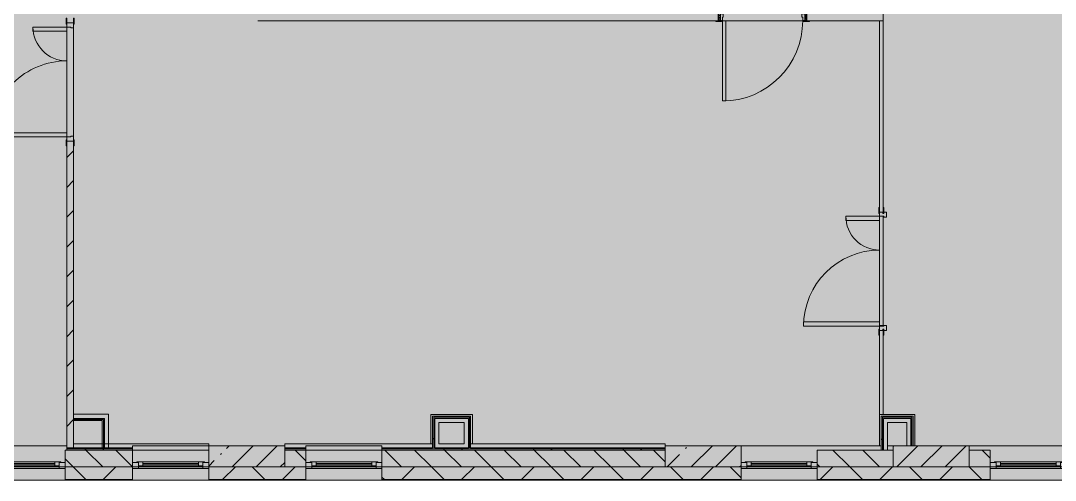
# Model space of a CAD drawing. Header units: millimetres. Extents: x 81037 to 284518, y -8553 to 29000.
# Drawn here: x 248913 to 261157, y -258 to 5180 of the extents above; entities that cross this region are included whole.
import ezdxf

# ---------------------------------------------------------------- set-up
doc = ezdxf.new("R2010")
doc.units = ezdxf.units.MM
doc.layers.add('A-DETL-GENF-6', color=7, linetype='Continuous', lineweight=9, true_color=0xc0c0c0, transparency=0.4)
for name, color, linetype, lineweight, true_color in [('A-DOOR-3', 7, 'Continuous', 5, 0xb7b7b7), ('A-DOOR-4', 7, 'Continuous', 5, 0xe2e2e2), ('A-DOOR-5', 7, 'Continuous', 5, 0xaaaaaa), ('A-DOOR-FRAM-3', 7, 'Continuous', 5, 0xe2e2e2), ('A-DOOR-FRAM-4', 7, 'Continuous', 5, 0xb7b7b7), ('A-DOOR-FRAM-5', 7, 'Continuous', 5, 0xaaaaaa), ('A-FLOR-3', 7, 'Continuous', 5, 0xb7b7b7), ('A-GLAZ-1', 7, 'Continuous', 5, 0x737373), ('A-WALL-5', 7, 'Continuous', 5, 0x737373), ('A-WALL-6', 7, 'Continuous', 9, 0x737373), ('I-WALL-4', 7, 'Continuous', 5, 0xe7e7e7), ('I-WALL-5', 7, 'Continuous', 9, 0xe7e7e7), ('I-WALL-7', 7, 'Continuous', 5, 0x737373), ('S-COLS-2', 7, 'Continuous', 5, 0x737373)]:
    doc.layers.add(name, color=color, linetype=linetype, lineweight=lineweight, true_color=true_color)
for name, color, linetype, lineweight in [('A-WALL-4', 7, 'Continuous', 5), ('I-WALL-6', 7, 'Continuous', 5), ('S-COLS-1', 7, 'Continuous', 5)]:
    doc.layers.add(name, color=color, linetype=linetype, lineweight=lineweight)
pattern_1 = [(45, (157507.65, 0), (-530.33, 530.33), []), (135, (157507.65, 0), (-530.33, -530.33), [])]

# ---------------------------------------------------------------- blocks, each defined once
blk = doc.blocks.new('120_Окно_СКБ_1Ст - 120_Окно_СКБ_1Ст 900х2500_h_ с форточкой-V101-2_1_3_птичка')
at = {"layer": 'A-GLAZ-1'}
for p, q in [((-450, -127), (-450, -57)), ((-450, -57), (-380, -57)), ((450, -57), (-450, -57)), ((-380, -57), (-380, -127)), ((380, -87), (-380, -87)), ((-380, -87), (-380, -127)), ((-330, -137), (-330, -87)), ((-330, -107), (330, -107)), ((330, -117), (-330, -117)), ((330, -137), (330, -87)), ((380, -127), (380, -57)), ((380, -57), (450, -57)), ((380, -127), (380, -87)), ((450, -57), (450, -127)), ((-380, -127), (-450, -127)), ((-450, -127), (-400, -127)), ((-380, -127), (-400, -127)), ((-400, -127), (-400, -137)), ((-400, -137), (400, -137)), ((400, -137), (-400, -137)), ((450, -127), (380, -127)), ((400, -127), (380, -127)), ((400, -127), (450, -127)), ((400, -137), (400, -127))]:
    blk.add_line(p, q, dxfattribs=at)
blk = doc.blocks.new('120_Окно_СКБ_1Ст - 120_Окно_СКБ_1Ст 900х2500_h_ с форточкой-22876038-2_1_3_птичка')
at = {"layer": 'A-GLAZ-1'}
for p, q in [((-450, -127), (-450, -57)), ((-450, -57), (-380, -57)), ((450, -57), (-450, -57)), ((-380, -57), (-380, -127)), ((380, -87), (-380, -87)), ((-380, -87), (-380, -127)), ((-330, -137), (-330, -87)), ((-330, -107), (330, -107)), ((330, -117), (-330, -117)), ((330, -137), (330, -87)), ((380, -127), (380, -57)), ((380, -57), (450, -57)), ((380, -127), (380, -87)), ((450, -57), (450, -127)), ((-380, -127), (-450, -127)), ((-450, -127), (-400, -127)), ((-380, -127), (-400, -127)), ((-400, -127), (-400, -137)), ((-400, -137), (400, -137)), ((400, -137), (-400, -137)), ((450, -127), (380, -127)), ((400, -127), (380, -127)), ((400, -127), (450, -127)), ((400, -137), (400, -127))]:
    blk.add_line(p, q, dxfattribs=at)
blk = doc.blocks.new('BSC_Колонна _Прямоугольная - 250х900-23282983-2_1_3_птичка')
at = {"layer": 'S-COLS-1'}
h = blk.add_hatch(dxfattribs=at)
h.set_pattern_fill('FP_109', color=256, style=0, pattern_type=2)
h.set_pattern_definition([(45, (-99480, -25), (-285.1231, 285.1231), []), (45, (-99194.88, -25), (-285.1231, 285.1231), [504.031, -100.806, 16.764, -84.042])])
h.paths.add_polyline_path([(450, -125), (450, 125), (-450, 125), (-450, -125)])
at = {"layer": 'S-COLS-2'}
for p, q in [((450, 125), (-450, 125)), ((-450, 125), (-450, -125)), ((450, -125), (450, 125)), ((-450, -125), (450, -125))]:
    blk.add_line(p, q, dxfattribs=at)
blk = doc.blocks.new('110_Дверь_СКБ_1Ст_Внутренняя1 - Д-7а_л__950x2100h_Туалет-V102-2_1_3_птичка')
at = {"layer": 'A-DOOR-4'}
h = blk.add_hatch(color=256, dxfattribs=at)
h.paths.add_polyline_path([(487.5, 110), (487.5, 70), (477.5, 70), (477.5, 30), (512.5, 30), (512.5, 110)])
h.paths.add_polyline_path([(-462.5, 110), (-487.5, 110), (-487.5, 30), (-452.5, 30), (-452.5, 70), (-462.5, 70)])
at = {"layer": 'A-DOOR-5'}
h = blk.add_hatch(dxfattribs=at)
h.set_pattern_fill('FP_11', color=256, style=0, pattern_type=2)
h.set_pattern_definition([(135, (1776.41, 174.685), (-14.14214, -14.14214), []), (225, (1776.41, 174.685), (14.14214, -14.14214), [])])
h.paths.add_polyline_path([(537.5, 110), (512.5, 110), (512.5, -110), (537.5, -110)])
at = {"layer": 'A-DOOR-FRAM-3'}
for points in [[(447.5, 1060), (447.5, 110), (487.5, 110), (487.5, 1060)], [(-542.5, 118), (-542.5, 110), (-472.5, 110), (-472.5, 118)], [(-472.5, 30), (-487.5, 30), (-487.5, -110), (-472.5, -110)], [(567.5, 118), (497.5, 118), (497.5, 110), (567.5, 110)], [(512.5, 30), (497.5, 30), (497.5, -110), (512.5, -110)], [(-542.5, -110), (-542.5, -118), (-472.5, -118), (-472.5, -110)], [(567.5, -110), (497.5, -110), (497.5, -118), (567.5, -118)]]:
    blk.add_hatch(color=256, dxfattribs=at).paths.add_polyline_path(points)
at = {"layer": 'A-DOOR-FRAM-5'}
h = blk.add_hatch(dxfattribs=at)
h.set_pattern_fill('FP_12', color=256, style=0, pattern_type=2)
h.set_pattern_definition([(45, (-346.384, 174.685), (-14.1421, 14.1421), []), (135, (-346.384, 174.685), (-14.1421, -14.1421), [])])
h.paths.add_polyline_path([(-487.5, 110), (-512.5, 110), (-512.5, -110), (-487.5, -110)])
at = {"layer": 'A-DOOR-3'}
for p, q in [((487.5, 1060), (447.5, 1060)), ((447.5, 1060), (447.5, 110)), ((487.5, 110), (487.5, 1060)), ((447.5, 110), (487.5, 110))]:
    blk.add_line(p, q, dxfattribs=at)
blk.add_arc((487.5, 110), 950, 90, 180, dxfattribs=at)
at = {"layer": 'A-DOOR-FRAM-4'}
for p, q in [((-472.5, 118), (-542.5, 118)), ((-542.5, 118), (-542.5, 110)), ((-542.5, 110), (-472.5, 110)), ((-487.5, 110), (-512.5, 110)), ((-512.5, 110), (-512.5, -110)), ((-462.5, 110), (-487.5, 110)), ((-487.5, 110), (-487.5, 30)), ((-487.5, -110), (-487.5, 110)), ((-472.5, 110), (-487.5, 110)), ((-487.5, 110), (-487.5, 109)), ((-487.5, 109), (-472.5, 109)), ((-487.5, 30), (-452.5, 30)), ((-472.5, 30), (-487.5, 30)), ((-487.5, 30), (-487.5, -110)), ((-472.5, 110), (-472.5, 118)), ((-472.5, 109), (-472.5, 110)), ((-472.5, -110), (-472.5, 30)), ((-462.5, 70), (-462.5, 110)), ((-452.5, 70), (-462.5, 70)), ((-452.5, 30), (-452.5, 70)), ((487.5, 70), (477.5, 70)), ((477.5, 70), (477.5, 30)), ((477.5, 30), (512.5, 30)), ((487.5, 110), (487.5, 70)), ((512.5, 110), (487.5, 110)), ((567.5, 118), (497.5, 118)), ((497.5, 118), (497.5, 110)), ((512.5, 110), (497.5, 110)), ((497.5, 110), (497.5, 109)), ((497.5, 110), (567.5, 110)), ((497.5, 109), (512.5, 109)), ((512.5, 30), (497.5, 30)), ((497.5, 30), (497.5, -110)), ((512.5, 30), (512.5, 110)), ((537.5, 110), (512.5, 110)), ((512.5, 110), (512.5, -110)), ((512.5, 109), (512.5, 110)), ((512.5, -110), (512.5, 30)), ((537.5, -110), (537.5, 110)), ((567.5, 110), (567.5, 118)), ((-472.5, -110), (-542.5, -110)), ((-542.5, -110), (-542.5, -118)), ((-542.5, -118), (-472.5, -118)), ((-512.5, -110), (-487.5, -110)), ((-487.5, -110), (-472.5, -110)), ((-472.5, -118), (-472.5, -110)), ((497.5, -110), (512.5, -110)), ((567.5, -110), (497.5, -110)), ((497.5, -110), (497.5, -118)), ((497.5, -118), (567.5, -118)), ((512.5, -110), (537.5, -110)), ((567.5, -118), (567.5, -110))]:
    blk.add_line(p, q, dxfattribs=at)
blk = doc.blocks.new('110_Дверь_СКБ_2Ст - Д-5_п_ Из игровой в коридор-32215844-2_1_3_птичка')
at = {"layer": 'A-DOOR-4'}
for points in [[(-638, 40), (-588, 40), (-588, 940), (-638, 940)], [(612, 440), (612, 40), (662, 40), (662, 440)]]:
    blk.add_hatch(color=256, dxfattribs=at).paths.add_polyline_path(points)
h = blk.add_hatch(color=256, dxfattribs=at)
h.paths.add_polyline_path([(-688, 40), (-688, -40), (-628, -40), (-628, -10), (-638, -10), (-638, 40)])
h.paths.add_polyline_path([(652, -40), (712, -40), (712, 40), (662, 40), (662, -10), (652, -10)])
at = {"layer": 'A-DOOR-FRAM-3'}
for points in [[(-742, 40), (-672, 40), (-672, 48), (-742, 48)], [(698, 40), (768, 40), (768, 48), (698, 48)], [(-742, -48), (-672, -48), (-672, -40), (-742, -40)], [(698, -48), (768, -48), (768, -40), (698, -40)]]:
    blk.add_hatch(color=256, dxfattribs=at).paths.add_polyline_path(points)
at = {"layer": 'A-DOOR-3'}
for p, q in [((-638, 940), (-638, 40)), ((-588, 940), (-638, 940)), ((-588, 40), (-588, 940)), ((662, 440), (612, 440)), ((612, 440), (612, 40)), ((662, 40), (662, 440)), ((-638, 40), (-588, 40)), ((612, 40), (662, 40))]:
    blk.add_line(p, q, dxfattribs=at)
for centre, radius, start, end in [((-638, 40), 900, 0, 90), ((662, 40), 400, 90, 180)]:
    blk.add_arc(centre, radius, start, end, dxfattribs=at)
at = {"layer": 'A-DOOR-FRAM-4'}
for p, q in [((-672, 48), (-742, 48)), ((-742, 48), (-742, 40)), ((-742, 40), (-672, 40)), ((-638, 40), (-688, 40)), ((-688, 40), (-688, -40)), ((-672, 40), (-672, 48)), ((-638, -10), (-638, 40)), ((662, 40), (662, -10)), ((712, 40), (662, 40)), ((768, 48), (698, 48)), ((698, 48), (698, 40)), ((698, 40), (768, 40)), ((712, -40), (712, 40)), ((768, 40), (768, 48)), ((-672, -40), (-742, -40)), ((-742, -40), (-742, -48)), ((-742, -48), (-672, -48)), ((-688, -40), (-628, -40)), ((-672, -39), (-688, -39)), ((-688, -39), (-688, -40)), ((-688, -40), (-672, -40)), ((-672, -40), (-672, -39)), ((-672, -48), (-672, -40)), ((-628, -10), (-638, -10)), ((-628, -40), (-628, -10)), ((662, -10), (652, -10)), ((652, -10), (652, -40)), ((652, -40), (712, -40)), ((712, -39), (698, -39)), ((698, -39), (698, -40)), ((698, -40), (712, -40)), ((768, -40), (698, -40)), ((698, -40), (698, -48)), ((698, -48), (768, -48)), ((712, -40), (712, -39)), ((768, -48), (768, -40))]:
    blk.add_line(p, q, dxfattribs=at)
blk = doc.blocks.new('BSC_Колонна _Прямоугольная - 250х900-V103-2_1_3_птичка')
at = {"layer": 'S-COLS-1'}
h = blk.add_hatch(dxfattribs=at)
h.set_pattern_fill('FP_110', color=256, style=0, pattern_type=2)
h.set_pattern_definition([(45, (-94080, -25), (-285.1231, 285.1231), []), (45, (-93794.88, -25), (-285.1231, 285.1231), [504.031, -100.806, 16.764, -84.042])])
h.paths.add_polyline_path([(450, -125), (450, 125), (-450, 125), (-450, -125), (311, -125)])
at = {"layer": 'S-COLS-2'}
for p, q in [((450, 125), (-450, 125)), ((-450, 125), (-450, -125)), ((450, -125), (450, 125)), ((-450, -125), (450, -125))]:
    blk.add_line(p, q, dxfattribs=at)
blk = doc.blocks.new('BSC_Колонна _Прямоугольная - 250х900-V104-2_1_3_птичка')
at = {"layer": 'S-COLS-1'}
h = blk.add_hatch(dxfattribs=at)
h.set_pattern_fill('FP_111', color=256, style=0, pattern_type=2)
h.set_pattern_definition([(45, (-102180, -25), (-285.1231, 285.1231), []), (45, (-101894.88, -25), (-285.1231, 285.1231), [504.031, -100.806, 16.764, -84.042])])
h.paths.add_polyline_path([(450, -125), (450, 125), (-450, 125), (-450, -125), (-368, -125)])
at = {"layer": 'S-COLS-2'}
for p, q in [((450, 125), (-450, 125)), ((-450, 125), (-450, -125)), ((450, -125), (450, 125)), ((-450, -125), (450, -125))]:
    blk.add_line(p, q, dxfattribs=at)
blk = doc.blocks.new('110_Дверь_СКБ_2Ст - Д-5_п__в составе перегородки _не входит в спец__-32680317-2_1_3_птичка')
at = {"layer": 'A-DOOR-4'}
h = blk.add_hatch(color=256, dxfattribs=at)
h.paths.add_polyline_path([(712, -20), (712, 60), (652, 60), (652, 30), (662, 30), (662, -20)])
h.paths.add_polyline_path([(-628, 60), (-688, 60), (-688, -20), (-638, -20), (-638, 30), (-628, 30)])
for points in [[(-588, -420), (-588, -20), (-638, -20), (-638, -420)], [(662, -20), (612, -20), (612, -920), (662, -920)]]:
    blk.add_hatch(color=256, dxfattribs=at).paths.add_polyline_path(points)
at = {"layer": 'A-DOOR-FRAM-3'}
for points in [[(-673, 28), (-743, 28), (-743, 20), (-673, 20)], [(767, 28), (697, 28), (697, 20), (767, 20)], [(-673, -20), (-743, -20), (-743, -28), (-673, -28)], [(767, -20), (697, -20), (697, -28), (767, -28)]]:
    blk.add_hatch(color=256, dxfattribs=at).paths.add_polyline_path(points)
at = {"layer": 'A-DOOR-3'}
for p, q in [((-638, -20), (-588, -20)), ((-638, -420), (-638, -20)), ((-588, -20), (-588, -420)), ((612, -20), (662, -20)), ((612, -920), (612, -20)), ((662, -20), (662, -920)), ((-588, -420), (-638, -420)), ((662, -920), (612, -920))]:
    blk.add_line(p, q, dxfattribs=at)
for centre, radius, start, end in [((-638, -20), 400, 270, 0), ((662, -20), 900, 180, 270)]:
    blk.add_arc(centre, radius, start, end, dxfattribs=at)
at = {"layer": 'A-DOOR-FRAM-4'}
for p, q in [((-743, 28), (-673, 28)), ((-743, 20), (-743, 28)), ((-673, 20), (-743, 20)), ((-688, 60), (-628, 60)), ((-688, -20), (-688, 60)), ((-688, 20), (-673, 20)), ((-688, 19), (-688, 20)), ((-673, 19), (-688, 19)), ((-673, 28), (-673, 20)), ((-673, 20), (-673, 19)), ((-638, 30), (-638, -20)), ((-628, 30), (-638, 30)), ((-628, 60), (-628, 30)), ((652, 60), (712, 60)), ((652, 30), (652, 60)), ((662, 30), (652, 30)), ((662, -20), (662, 30)), ((697, 20), (697, 28)), ((697, 28), (767, 28)), ((697, 19), (697, 20)), ((697, 20), (712, 20)), ((767, 20), (697, 20)), ((712, 19), (697, 19)), ((712, 60), (712, -20)), ((712, 20), (712, 19)), ((767, 28), (767, 20)), ((-743, -20), (-673, -20)), ((-743, -28), (-743, -20)), ((-673, -28), (-743, -28)), ((-638, -20), (-688, -20)), ((-673, -20), (-673, -28)), ((712, -20), (662, -20)), ((697, -28), (697, -20)), ((697, -20), (767, -20)), ((767, -28), (697, -28)), ((767, -20), (767, -28))]:
    blk.add_line(p, q, dxfattribs=at)

msp = doc.modelspace()

# ---------------------------------------------------------------- hatches: boundary and pattern name
at = {"layer": 'A-DETL-GENF-6'}
msp.add_hatch(color=256, dxfattribs=at).paths.add_polyline_path([(279724.6, -258), (282745.7, -258), (282745.7, 21558), (250815.7, 21558), (250815.7, 27348), (242367.7, 27348), (242367.7, 5750), (246709.7, 5750), (246709.7, -258), (278797.1, -258)])
at = {"layer": 'A-WALL-4'}
h = msp.add_hatch(dxfattribs=at)
h.set_pattern_fill('FP_81', color=256, style=0, pattern_type=2)
h.set_pattern_definition([(135, (157507.65, 0), (-176.7767, -176.7767), [])])
h.paths.add_polyline_path([(280337.7, -100), (280337.7, 100), (279537.7, 100), (279537.7, -100), (279724.6, -100)])
h.paths.add_polyline_path([(266739.3, -100), (267737.7, -100), (267737.7, 100), (266437.7, 100), (266437.7, -100)])
h.paths.add_polyline_path([(276478.3, -100), (276837.7, -100), (276837.7, 100), (276337.7, 100), (276337.7, -100)])
h.paths.add_polyline_path([(271187.7, -100), (271187.7, 100), (270937.7, 100), (270937.7, -100)])
h.paths.add_polyline_path([(272087.7, -100), (273137.7, -100), (273137.7, 100), (272087.7, 100)])
h.paths.add_polyline_path([(261287.7, -100), (262337.7, -100), (262337.7, 100), (261287.7, 100)])
h.paths.add_polyline_path([(258337.7, -100), (259237.7, -100), (259237.7, 100), (258337.7, 100)])
h.paths.add_polyline_path([(256537.7, -100), (256536.6, 100), (253187.7, 100), (253187.7, -100), (256536.6, -100)])
h.paths.add_polyline_path([(252287.7, -100), (252287.7, 100), (252037.7, 100), (252037.7, -100)])
h.paths.add_polyline_path([(260246.7, -100), (260387.7, -100), (260387.7, 100), (260137.7, 100), (260137.7, -100)])
h.paths.add_polyline_path([(250237.7, -100), (250237.7, 100), (249437.7, 100), (249437.7, -100), (250044, -100)])
h = msp.add_hatch(dxfattribs=at)
h.set_pattern_fill('FP_71', color=256, style=0, pattern_type=2)
h.set_pattern_definition([(45, (157507.65, 0), (-353.5534, 353.5534), []), (135, (157507.65, 0), (-353.5534, -353.5534), [])])
h.paths.add_polyline_path([(277737.7, -250), (278637.7, -250), (278637.7, -100), (277737.7, -100)])
h.paths.add_polyline_path([(279537.7, -250), (280337.7, -250), (280337.7, -100), (279537.7, -100)])
h.paths.add_polyline_path([(282507.2, -250), (282587.7, -250), (282587.7, -100), (281237.7, -100), (281237.7, -250), (281579.6, -250)])
h.paths.add_polyline_path([(264884.3, -250), (265537.7, -250), (265537.7, -100), (264637.7, -100), (264637.7, -250)])
h.paths.add_polyline_path([(271187.7, -250), (271187.7, -100), (270037.7, -100), (270037.7, -250), (270449.4, -250)])
h.paths.add_polyline_path([(273137.7, -250), (273137.7, -100), (272087.7, -100), (272087.7, -250), (272304.4, -250)])
h.paths.add_polyline_path([(266437.7, -250), (267737.7, -250), (267737.7, -100), (266437.7, -100)])
h.paths.add_polyline_path([(275437.7, -250), (276837.7, -250), (276837.7, -100), (275437.7, -100)])
h.paths.add_polyline_path([(260246.7, -250), (260387.7, -250), (260387.7, -100), (258337.7, -100), (258337.7, -250), (259319.2, -250)])
h.paths.add_polyline_path([(261287.7, -250), (262337.7, -250), (262337.7, -100), (261287.7, -100)])
h.paths.add_polyline_path([(256537.7, -250), (257437.7, -250), (257437.7, -100), (253187.7, -100), (253187.7, -250), (256536.6, -250)])
h.paths.add_polyline_path([(251137.7, -250), (252287.7, -250), (252287.7, -100), (251137.7, -100)])
h.paths.add_polyline_path([(249580.2, -250), (250237.7, -250), (250237.7, -100), (249437.7, -100), (249437.7, -250)])
h.paths.add_polyline_path([(248537.7, -250), (248537.7, -100), (246717.7, -100), (246717.7, -250), (247261.4, -250)])
at = {"layer": 'I-WALL-4'}
for points in [[(253862.7, 175), (253862.7, 475), (253812.7, 475), (253812.7, 175)], [(254162.7, 425), (254212.7, 425), (254212.7, 475), (253862.7, 475), (253862.7, 425)], [(254212.7, 175), (254212.7, 425), (254162.7, 425), (254162.7, 175)], [(259397.7, 425), (259447.7, 425), (259447.7, 475), (259122.7, 475), (259122.7, 425), (259319.2, 425)], [(259172.7, 100), (259172.7, 425), (259122.7, 425), (259122.7, 100)], [(259447.7, 150), (259447.7, 425), (259397.7, 425), (259397.7, 150)]]:
    msp.add_hatch(color=256, dxfattribs=at).paths.add_polyline_path(points)
at = {"layer": 'I-WALL-5'}
for points in [[(249903.7, 475), (249953.7, 475), (249953.7, 525), (249537.7, 525), (249537.7, 475)], [(249903.7, 125), (249953.7, 125), (249953.7, 475), (249903.7, 475), (249903.7, 230.5)], [(249537.7, 125), (250237.7, 125), (250237.7, 150), (251137.7, 150), (251137.7, 175), (249537.7, 175)]]:
    msp.add_hatch(color=256, dxfattribs=at).paths.add_polyline_path(points)
h = msp.add_hatch(color=256, dxfattribs=at)
h.paths.add_polyline_path([(256537.7, 125), (256536.6, 175), (254237.7, 175), (254237.7, 125), (256536.6, 125)])
h.paths.add_polyline_path([(252287.7, 125), (252287.7, 150), (253187.7, 150), (253187.7, 125), (253787.7, 125), (253787.7, 175), (252037.7, 175), (252037.7, 125)])
h.paths.add_polyline_path([(253812.7, 125), (254212.7, 125), (254212.7, 175), (253812.7, 175)])
at = {"layer": 'I-WALL-6'}
h = msp.add_hatch(dxfattribs=at)
h.set_pattern_fill('FP_83', color=256, style=0, pattern_type=2)
h.set_pattern_definition([(45, (157507.65, 0), (-176.7767, 176.7767), [])])
h.paths.add_polyline_path([(249457.7, 125), (249537.7, 125), (249537.7, 3755), (249457.7, 3755), (249457.7, 230.5)])
h.paths.add_polyline_path([(249507.7, 5155), (249537.7, 5155), (249537.7, 10400), (249457.7, 10400), (249457.7, 5155)])
h = msp.add_hatch(dxfattribs=at)
h.set_pattern_fill('FP_165', color=256, style=0, pattern_type=2)
h.set_pattern_definition(pattern_1)
h.paths.add_polyline_path([(253787.7, 125), (253800.2, 125), (253800.2, 500), (253787.7, 500), (253787.7, 175)])
h = msp.add_hatch(dxfattribs=at)
h.set_pattern_fill('FP_165', color=256, style=0, pattern_type=2)
h.set_pattern_definition(pattern_1)
h.paths.add_polyline_path([(253800.2, 125), (253812.7, 125), (253812.7, 487.5), (253800.2, 487.5), (253800.2, 175)])
h = msp.add_hatch(dxfattribs=at)
h.set_pattern_fill('FP_165', color=256, style=0, pattern_type=2)
h.set_pattern_definition(pattern_1)
h.paths.add_polyline_path([(254212.7, 125), (254225.2, 125), (254225.2, 475), (254212.7, 475), (254212.7, 175)])
h = msp.add_hatch(dxfattribs=at)
h.set_pattern_fill('FP_165', color=256, style=0, pattern_type=2)
h.set_pattern_definition(pattern_1)
h.paths.add_polyline_path([(254237.7, 125), (254237.7, 487.5), (254225.2, 487.5), (254225.2, 125)])
h = msp.add_hatch(dxfattribs=at)
h.set_pattern_fill('FP_165', color=256, style=0, pattern_type=2)
h.set_pattern_definition(pattern_1)
h.paths.add_polyline_path([(259110.2, 100), (259110.2, 487.5), (259097.7, 487.5), (259097.7, 100)])
h = msp.add_hatch(dxfattribs=at)
h.set_pattern_fill('FP_165', color=256, style=0, pattern_type=2)
h.set_pattern_definition(pattern_1)
h.paths.add_polyline_path([(259110.2, 100), (259122.7, 100), (259122.7, 475), (259110.2, 475), (259110.2, 230.5)])
h = msp.add_hatch(dxfattribs=at)
h.set_pattern_fill('FP_165', color=256, style=0, pattern_type=2)
h.set_pattern_definition(pattern_1)
h.paths.add_polyline_path([(259458.2, 150), (259460.2, 150), (259460.2, 475), (259447.7, 475), (259447.7, 150)])
h = msp.add_hatch(dxfattribs=at)
h.set_pattern_fill('FP_165', color=256, style=0, pattern_type=2)
h.set_pattern_definition(pattern_1)
h.paths.add_polyline_path([(259470.7, 150), (259472.7, 150), (259472.7, 487.5), (259460.2, 487.5), (259460.2, 150)])
h = msp.add_hatch(dxfattribs=at)
h.set_pattern_fill('FP_165', color=256, style=0, pattern_type=2)
h.set_pattern_definition(pattern_1)
h.paths.add_polyline_path([(250237.7, 112.5), (250237.7, 125), (249457.7, 125), (249457.7, 112.5), (250044, 112.5)])
h = msp.add_hatch(dxfattribs=at)
h.set_pattern_fill('FP_165', color=256, style=0, pattern_type=2)
h.set_pattern_definition(pattern_1)
h.paths.add_polyline_path([(252037.7, 112.5), (252287.7, 112.5), (252287.7, 125), (252037.7, 125)])
h.paths.add_polyline_path([(256537.7, 112.5), (256536.6, 125), (253187.7, 125), (253187.7, 112.5), (256536.6, 112.5)])
h = msp.add_hatch(dxfattribs=at)
h.set_pattern_fill('FP_165', color=256, style=0, pattern_type=2)
h.set_pattern_definition(pattern_1)
h.paths.add_polyline_path([(249580.2, 100), (250237.7, 100), (250237.7, 112.5), (249457.7, 112.5), (249457.7, 100), (249537.7, 100)])
h = msp.add_hatch(dxfattribs=at)
h.set_pattern_fill('FP_165', color=256, style=0, pattern_type=2)
h.set_pattern_definition(pattern_1)
h.paths.add_polyline_path([(253754, 100), (256537.7, 100), (256536.6, 112.5), (253187.7, 112.5), (253187.7, 100), (253290.3, 100)])
h.paths.add_polyline_path([(252037.7, 100), (252287.7, 100), (252287.7, 112.5), (252037.7, 112.5)])

# ---------------------------------------------------------------- linework, layer by layer
at = {"layer": 'A-FLOR-3'}
for p, q in [((259077.7, 1575), (259117.7, 1575)), ((259117.7, 1575), (259117.7, 1565)), ((253767.7, 174.2), (253767.7, 520)), ((253767.7, 520), (254257.7, 520)), ((254257.7, 520), (254257.7, 174.6)), ((259077.7, 150), (259077.7, 521)), ((259117.7, 521), (259493.7, 521)), ((259493.7, 521), (259493.7, 150))]:
    msp.add_line(p, q, dxfattribs=at)
at = {"layer": 'A-WALL-5'}
for p, q in [((249457.7, 100), (249437.7, 100)), ((249437.7, 100), (249437.7, -258)), ((250237.7, -258), (250237.7, 100)), ((252287.7, -258), (252287.7, 100)), ((253187.7, 100), (253187.7, -258)), ((259237.7, 100), (258337.7, 100)), ((258337.7, 100), (258337.7, -258)), ((260387.7, 100), (260137.7, 100)), ((260387.7, -258), (260387.7, 100)), ((248557.7, -100), (249437.7, -100)), ((250237.7, -100), (251137.7, -100)), ((251137.7, -100), (251137.7, -258)), ((252287.7, -100), (253187.7, -100)), ((257437.7, -258), (257437.7, -100)), ((257437.7, -100), (258337.7, -100)), ((260387.7, -100), (261287.7, -100)), ((246709.7, -258), (250237.7, -258)), ((250237.7, -258), (264637.7, -258))]:
    msp.add_line(p, q, dxfattribs=at)
at = {"layer": 'A-WALL-6'}
for p, q in [((259117.7, 5180), (259077.7, 5180)), ((249903.7, 475), (249537.7, 475)), ((249891.2, 462.5), (249537.7, 462.5)), ((249891.2, 125), (249891.2, 462.5)), ((249903.7, 125), (249903.7, 475)), ((253800.2, 487.5), (253800.2, 125)), ((254225.2, 487.5), (253800.2, 487.5)), ((253812.7, 475), (253812.7, 125)), ((254212.7, 475), (253812.7, 475)), ((254212.7, 125), (254212.7, 475)), ((254225.2, 125), (254225.2, 487.5)), ((259097.7, 487.5), (259097.7, 425)), ((259110.2, 487.5), (259110.2, 100)), ((259460.2, 487.5), (259110.2, 487.5)), ((259122.7, 475), (259122.7, 100)), ((259447.7, 475), (259122.7, 475)), ((259447.7, 150), (259447.7, 475)), ((259460.2, 150), (259460.2, 487.5)), ((249457.7, 125), (250237.7, 125)), ((249537.7, 175), (249537.7, 125)), ((252037.7, 125), (252287.7, 125)), ((253187.7, 125), (253787.7, 125)), ((253787.7, 175), (253787.7, 125)), ((253812.7, 125), (254212.7, 125)), ((254237.7, 175), (254237.7, 125)), ((254237.7, 125), (256537.7, 125)), ((249457.7, 112.5), (250237.7, 112.5)), ((249457.7, 100), (250237.7, 100)), ((252037.7, 112.5), (252287.7, 112.5)), ((252287.7, 100), (252037.7, 100)), ((253187.7, 112.5), (256537.7, 112.5)), ((256537.7, 100), (253187.7, 100)), ((249437.7, -100), (250237.7, -100)), ((250237.7, -100), (249437.7, -100)), ((252037.7, -100), (252287.7, -100)), ((252287.7, -100), (252037.7, -100)), ((253187.7, -100), (256537.7, -100)), ((256537.7, -100), (253187.7, -100)), ((258337.7, -100), (259237.7, -100)), ((259237.7, -100), (258337.7, -100)), ((260137.7, -100), (260387.7, -100)), ((260387.7, -100), (260137.7, -100)), ((249437.7, -250), (250237.7, -250)), ((249437.7, -253), (250237.7, -253)), ((251137.7, -250), (252287.7, -250)), ((251137.7, -253), (252287.7, -253)), ((253187.7, -250), (257437.7, -250)), ((253187.7, -253), (257437.7, -253)), ((258337.7, -250), (260387.7, -250)), ((258337.7, -253), (260387.7, -253))]:
    msp.add_line(p, q, dxfattribs=at)
at = {"layer": 'I-WALL-7'}
for p, q in [((259117.7, 10600), (259117.7, 2970)), ((251717.7, 5180), (257137.7, 5180)), ((258167.7, 5180), (257257.7, 5180)), ((258247.7, 5180), (259077.7, 5180)), ((259077.7, 5180), (259077.7, 2970)), ((249457.7, 3855), (249457.7, 5055)), ((249537.7, 5095), (249537.7, 3815)), ((249457.7, 3700), (249457.7, 100)), ((249537.7, 175), (249537.7, 3700)), ((259117.7, 2865), (259117.7, 1575)), ((259077.7, 1615), (259077.7, 2815)), ((259077.7, 1460), (259077.7, 521)), ((259117.7, 521), (259117.7, 1460)), ((249953.7, 525), (249537.7, 525)), ((249953.7, 125), (249953.7, 525)), ((253787.7, 500), (253787.7, 175)), ((254237.7, 500), (253787.7, 500)), ((254237.7, 175), (254237.7, 500)), ((259077.7, 521), (259117.7, 521)), ((259097.7, 500), (259097.7, 100)), ((259472.7, 500), (259097.7, 500)), ((259472.7, 150), (259472.7, 500)), ((249537.7, 450), (249878.7, 450)), ((249878.7, 450), (249878.7, 125)), ((253862.7, 175), (253862.7, 425)), ((253862.7, 425), (254162.7, 425)), ((254162.7, 425), (254162.7, 175)), ((259172.7, 100), (259172.7, 425)), ((259172.7, 425), (259397.7, 425)), ((259397.7, 425), (259397.7, 150)), ((248557.7, 150), (249457.7, 150)), ((251137.7, 175), (249537.7, 175)), ((250237.7, 100), (250237.7, 150)), ((250237.7, 150), (251137.7, 150)), ((251137.7, 150), (251137.7, 175)), ((253787.7, 175), (252037.7, 175)), ((252037.7, 175), (252037.7, 150)), ((252287.7, 100), (252287.7, 150)), ((252287.7, 150), (253187.7, 150)), ((253187.7, 150), (253187.7, 100)), ((254162.7, 175), (253862.7, 175)), ((256537.7, 175), (254237.7, 175)), ((256537.7, 150), (256537.7, 175)), ((257437.7, 150), (259097.7, 150)), ((259172.7, 150), (259237.7, 150)), ((260137.7, 150), (264637.7, 150)), ((251137.7, 100), (250237.7, 100)), ((253187.7, 100), (252287.7, 100))]:
    msp.add_line(p, q, dxfattribs=at)

# ---------------------------------------------------------------- block references
at = {"layer": 'A-DOOR-3'}
for name, p, rotation in [('110_Дверь_СКБ_1Ст_Внутренняя1 - Д-7а_л__950x2100h_Туалет-V102-2_1_3_птичка', (257705.2, 5290), 180), ('110_Дверь_СКБ_2Ст - Д-5_п_ Из игровой в коридор-32215844-2_1_3_птичка', (249497.7, 4442.5), 89.99999999999991), ('110_Дверь_СКБ_2Ст - Д-5_п__в составе перегородки _не входит в спец__-32680317-2_1_3_птичка', (259097.7, 2227.5), 270)]:
    msp.add_blockref(name, p, dxfattribs=dict(at, rotation=rotation))
at = {"layer": 'A-GLAZ-1', "rotation": 180}
for name, p in [('120_Окно_СКБ_1Ст - 120_Окно_СКБ_1Ст 900х2500_h_ с форточкой-V101-2_1_3_птичка', (248987.7, -175)), ('120_Окно_СКБ_1Ст - 120_Окно_СКБ_1Ст 900х2500_h_ с форточкой-22876038-2_1_3_птичка', (250687.7, -175)), ('120_Окно_СКБ_1Ст - 120_Окно_СКБ_1Ст 900х2500_h_ с форточкой-22876038-2_1_3_птичка', (252737.7, -175)), ('120_Окно_СКБ_1Ст - 120_Окно_СКБ_1Ст 900х2500_h_ с форточкой-22876038-2_1_3_птичка', (257887.7, -175)), ('120_Окно_СКБ_1Ст - 120_Окно_СКБ_1Ст 900х2500_h_ с форточкой-22876038-2_1_3_птичка', (260837.7, -175))]:
    msp.add_blockref(name, p, dxfattribs=at)
at = {"layer": 'S-COLS-2'}
for name, p in [('BSC_Колонна _Прямоугольная - 250х900-V103-2_1_3_птичка', (251587.7, 25)), ('BSC_Колонна _Прямоугольная - 250х900-23282983-2_1_3_птичка', (256987.7, 25)), ('BSC_Колонна _Прямоугольная - 250х900-V104-2_1_3_птичка', (259687.7, 25))]:
    msp.add_blockref(name, p, dxfattribs=at)

doc.saveas('drawing.dxf')
